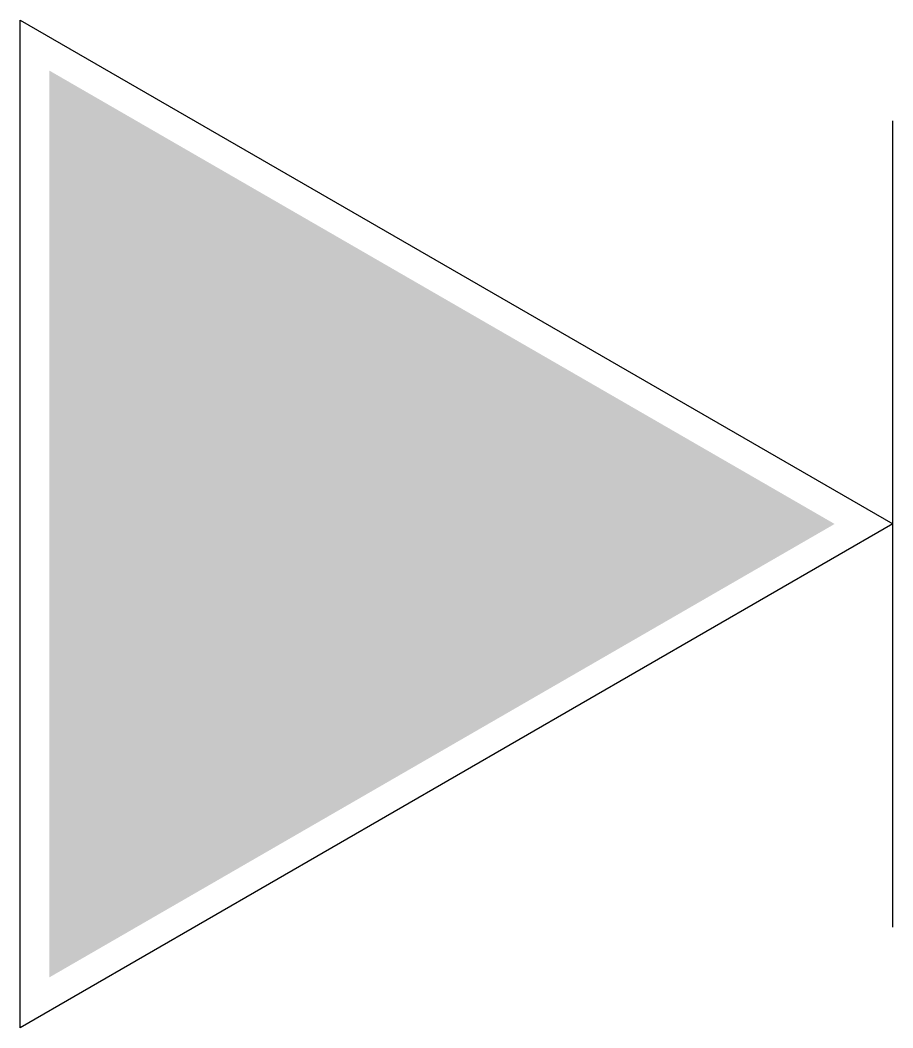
# Model space of a CAD drawing. Header units: millimetres. Extents: x -10132.269 to -10132.139, y 62.962 to 63.112.
import ezdxf

# ---------------------------------------------------------------- set-up
doc = ezdxf.new("R2010")
doc.units = ezdxf.units.MM
doc.header["$LTSCALE"] = 10
doc.layers.add('Tub_Válvulas', color=2, linetype='Continuous')

msp = doc.modelspace()

# ---------------------------------------------------------------- linework, layer by layer
at = {"layer": 'Tub_Válvulas'}
for p, q in [((-10132.26901, 62.96237), (-10132.26901, 63.11237)), ((-10132.26901, 63.11237), (-10132.13911, 63.03737)), ((-10132.13911, 62.97737), (-10132.13911, 63.09737)), ((-10132.13911, 63.03737), (-10132.26901, 62.96237))]:
    msp.add_line(p, q, dxfattribs=at)
at = {"layer": 'Tub_Válvulas', "color": 1}
msp.add_solid([(-10132.26468, 63.10487), (-10132.26468, 62.96987), (-10132.14777, 63.03737)], dxfattribs=at)

doc.saveas('drawing.dxf')
